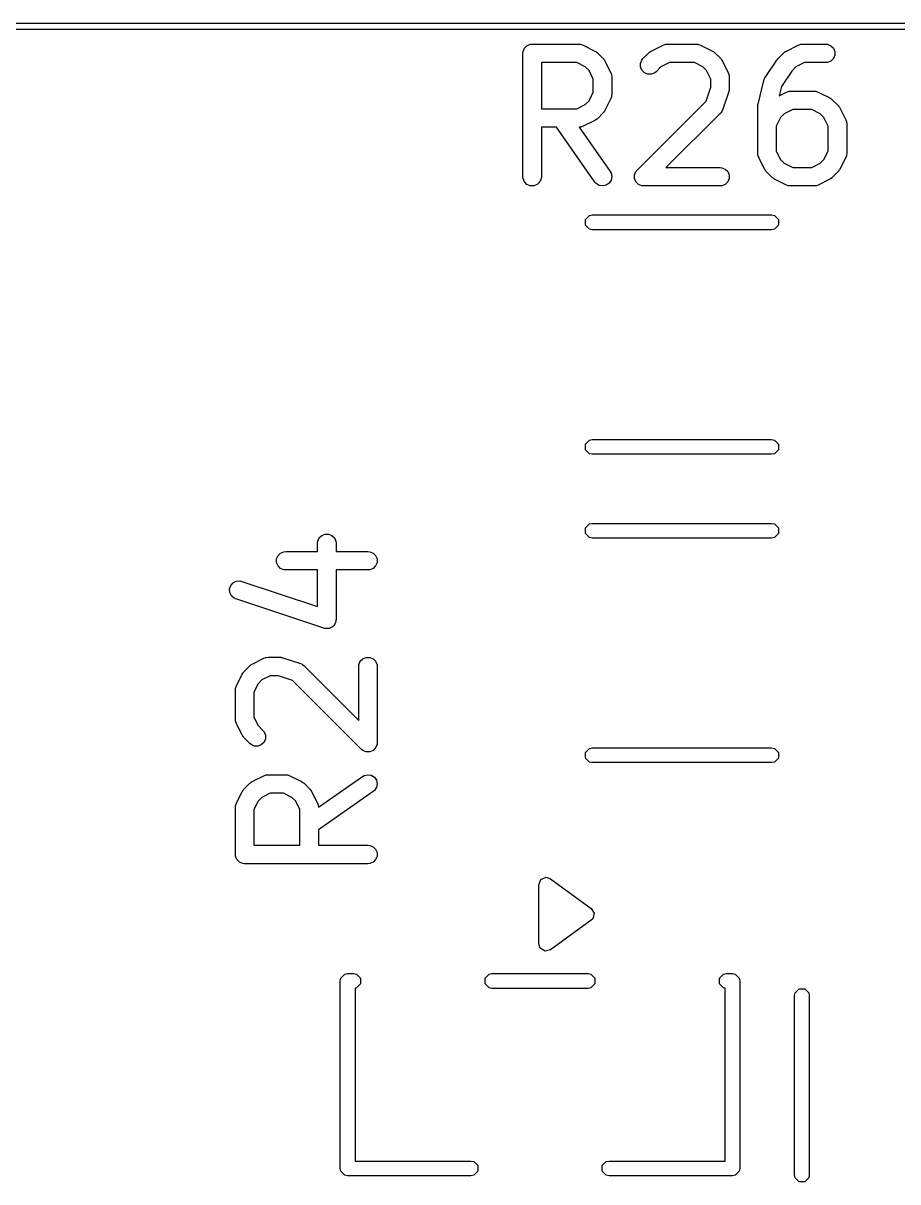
# Model space of a CAD drawing. Header units: millimetres. Extents: x 113.4 to 170.4, y -113 to -74.5.
# Drawn here: x 127.56 to 134.65, y -83.87 to -74.47 of the extents above; entities that cross this region are included whole.
import ezdxf

# ---------------------------------------------------------------- set-up
doc = ezdxf.new("R2010")
doc.units = ezdxf.units.MM
doc.layers.add('F.Silkscreen', color=41, linetype='CONTINUOUS', true_color=0xf2eda1)

msp = doc.modelspace()

# ---------------------------------------------------------------- linework, layer by layer
at = {"layer": 'F.Silkscreen', "linetype": 'CONTINUOUS'}
for p, q in [((115.4, -74.475), (168.4, -74.475)), ((168.4, -74.525), (115.4, -74.525)), ((131.612155, -74.705443), (131.623354, -74.678407)), ((131.623354, -74.678407), (131.644046, -74.657715)), ((131.644046, -74.657715), (131.671082, -74.646516)), ((131.671082, -74.646516), (131.685714, -74.645075)), ((131.685714, -74.645075), (132.066666, -74.645075)), ((132.066666, -74.645075), (132.081298, -74.646516)), ((132.081298, -74.646516), (132.083787, -74.647547)), ((132.083787, -74.647547), (132.086475, -74.647738)), ((132.086475, -74.647738), (132.100207, -74.652993)), ((132.100207, -74.652993), (132.195445, -74.700612)), ((132.652173, -74.700612), (132.747411, -74.652993)), ((132.747411, -74.652993), (132.761142, -74.647738)), ((132.761142, -74.647738), (132.763831, -74.647546)), ((132.763831, -74.647546), (132.76632, -74.646516)), ((132.76632, -74.646516), (132.780952, -74.645075)), ((132.780952, -74.645075), (133.019047, -74.645075)), ((133.019047, -74.645075), (133.033679, -74.646516)), ((133.033679, -74.646516), (133.036168, -74.647547)), ((133.036168, -74.647547), (133.038856, -74.647738)), ((133.038856, -74.647738), (133.052588, -74.652993)), ((133.052588, -74.652993), (133.147826, -74.700612)), ((133.747411, -74.700612), (133.842649, -74.652993)), ((133.842649, -74.652993), (133.85638, -74.647738)), ((133.85638, -74.647738), (133.859069, -74.647546)), ((133.859069, -74.647546), (133.861558, -74.646516)), ((133.861558, -74.646516), (133.87619, -74.645075)), ((133.87619, -74.645075), (134.066666, -74.645075)), ((134.066666, -74.645075), (134.081298, -74.646516)), ((134.081298, -74.646516), (134.108334, -74.657715)), ((134.108334, -74.657715), (134.129026, -74.678407)), ((134.129026, -74.678407), (134.140225, -74.705443)), ((131.610714, -74.720075), (131.612155, -74.705443)), ((131.610714, -75.720075), (131.610714, -74.720075)), ((132.195445, -74.700612), (132.201744, -74.704576)), ((132.201744, -74.704576), (132.203572, -74.705334)), ((132.203572, -74.705334), (132.205628, -74.707022)), ((132.205628, -74.707022), (132.207888, -74.708444)), ((132.207888, -74.708444), (132.209187, -74.709942)), ((132.209187, -74.709942), (132.214937, -74.714661)), ((132.214937, -74.714661), (132.262556, -74.76228)), ((132.262556, -74.76228), (132.267274, -74.768029)), ((132.267274, -74.768029), (132.268773, -74.769329)), ((132.268773, -74.769329), (132.270194, -74.771588)), ((132.270194, -74.771588), (132.271883, -74.773645)), ((132.575735, -74.773645), (132.585062, -74.76228)), ((132.585062, -74.76228), (132.632681, -74.714661)), ((132.632681, -74.714661), (132.63843, -74.709942)), ((132.63843, -74.709942), (132.63973, -74.708444)), ((132.63973, -74.708444), (132.641989, -74.707022)), ((132.641989, -74.707022), (132.644046, -74.705334)), ((132.644046, -74.705334), (132.645873, -74.704576)), ((132.645873, -74.704576), (132.652173, -74.700612)), ((133.147826, -74.700612), (133.154125, -74.704576)), ((133.154125, -74.704576), (133.155953, -74.705334)), ((133.155953, -74.705334), (133.158009, -74.707022)), ((133.158009, -74.707022), (133.160269, -74.708444)), ((133.160269, -74.708444), (133.161568, -74.709942)), ((133.161568, -74.709942), (133.167318, -74.714661)), ((133.167318, -74.714661), (133.214937, -74.76228)), ((133.214937, -74.76228), (133.219655, -74.768029)), ((133.219655, -74.768029), (133.221154, -74.769329)), ((133.221154, -74.769329), (133.222575, -74.771588)), ((133.222575, -74.771588), (133.224264, -74.773645)), ((133.670973, -74.773645), (133.675461, -74.768176)), ((133.675461, -74.768176), (133.680245, -74.762335)), ((133.680245, -74.762335), (133.680266, -74.76232)), ((133.680266, -74.76232), (133.6803, -74.76228)), ((133.6803, -74.76228), (133.727919, -74.714661)), ((133.727919, -74.714661), (133.733668, -74.709942)), ((133.733668, -74.709942), (133.734968, -74.708444)), ((133.734968, -74.708444), (133.737227, -74.707022)), ((133.737227, -74.707022), (133.739284, -74.705334)), ((133.739284, -74.705334), (133.741111, -74.704576)), ((133.741111, -74.704576), (133.747411, -74.700612)), ((134.129026, -74.761743), (134.108334, -74.782435)), ((134.140225, -74.734707), (134.129026, -74.761743)), ((134.140225, -74.705443), (134.140225, -74.734707)), ((132.048961, -74.795075), (131.760714, -74.795075)), ((131.760714, -74.795075), (131.760714, -75.168884)), ((132.117477, -74.829333), (132.048961, -74.795075)), ((132.147884, -74.85974), (132.117477, -74.829333)), ((132.182142, -74.928256), (132.147884, -74.85974)), ((132.271883, -74.773645), (132.27264, -74.775472)), ((132.27264, -74.775472), (132.276605, -74.781772)), ((132.276605, -74.781772), (132.324224, -74.87701)), ((132.564536, -74.800682), (132.575735, -74.773645)), ((132.564536, -74.829944), (132.564536, -74.800682)), ((132.575735, -74.856981), (132.564536, -74.829944)), ((132.596427, -74.877673), (132.575735, -74.856981)), ((132.730141, -74.829333), (132.691128, -74.868346)), ((132.798657, -74.795075), (132.730141, -74.829333)), ((133.001342, -74.795075), (132.798657, -74.795075)), ((133.069858, -74.829333), (133.001342, -74.795075)), ((133.100265, -74.85974), (133.069858, -74.829333)), ((133.134523, -74.928256), (133.100265, -74.85974)), ((133.224264, -74.773645), (133.225021, -74.775472)), ((133.225021, -74.775472), (133.228986, -74.781772)), ((133.228986, -74.781772), (133.276605, -74.87701)), ((133.575691, -74.916567), (133.670929, -74.77371)), ((133.670929, -74.77371), (133.670963, -74.773667)), ((133.670963, -74.773667), (133.670973, -74.773645)), ((133.791617, -74.863094), (133.707705, -74.988963)), ((133.825379, -74.829333), (133.791617, -74.863094)), ((133.893895, -74.795075), (133.825379, -74.829333)), ((134.066666, -74.795075), (133.893895, -74.795075)), ((134.081298, -74.793634), (134.066666, -74.795075)), ((134.108334, -74.782435), (134.081298, -74.793634)), ((132.182142, -75.035703), (132.182142, -74.928256)), ((132.324224, -74.87701), (132.329479, -74.890741)), ((132.329479, -74.890741), (132.32967, -74.89343)), ((132.32967, -74.89343), (132.330701, -74.895919)), ((132.330701, -74.895919), (132.332142, -74.910551)), ((132.332142, -74.910551), (132.332142, -75.053408)), ((132.623464, -74.888872), (132.596427, -74.877673)), ((132.652726, -74.888872), (132.623464, -74.888872)), ((132.679763, -74.877673), (132.652726, -74.888872)), ((132.691128, -74.868346), (132.679763, -74.877673)), ((133.134523, -74.993619), (133.134523, -74.928256)), ((133.276605, -74.87701), (133.28186, -74.890741)), ((133.28186, -74.890741), (133.282051, -74.89343)), ((133.282051, -74.89343), (133.283082, -74.895919)), ((133.283082, -74.895919), (133.284523, -74.910551)), ((133.284523, -74.910551), (133.284523, -75.005789)), ((133.517715, -75.130456), (133.565334, -74.93998)), ((133.565334, -74.93998), (133.568414, -74.931357)), ((133.568414, -74.931357), (133.568774, -74.929541)), ((133.568774, -74.929541), (133.569652, -74.927893)), ((133.569652, -74.927893), (133.570281, -74.926134)), ((133.570281, -74.926134), (133.571384, -74.924645)), ((133.571384, -74.924645), (133.575691, -74.916567)), ((132.147884, -75.104219), (132.182142, -75.035703)), ((132.332142, -75.053408), (132.330701, -75.06804)), ((133.096351, -75.108132), (133.134523, -74.993619)), ((133.280674, -75.029507), (133.233055, -75.172363)), ((133.282323, -75.022251), (133.280674, -75.029507)), ((133.283082, -75.020421), (133.282323, -75.022251)), ((133.283343, -75.017767), (133.283082, -75.020421)), ((133.283934, -75.01517), (133.283343, -75.017767)), ((133.284523, -75.005789), (133.283793, -75.013195)), ((133.283793, -75.013195), (133.283934, -75.01517)), ((133.707705, -74.988963), (133.689181, -75.06306)), ((133.689181, -75.06306), (133.747411, -75.033945)), ((133.747411, -75.033945), (133.761142, -75.02869)), ((133.761142, -75.02869), (133.763831, -75.028498)), ((133.763831, -75.028498), (133.76632, -75.027468)), ((133.76632, -75.027468), (133.780952, -75.026027)), ((133.780952, -75.026027), (133.971428, -75.026027)), ((133.971428, -75.026027), (133.98606, -75.027468)), ((133.98606, -75.027468), (133.988549, -75.028499)), ((133.988549, -75.028499), (133.991237, -75.02869)), ((133.991237, -75.02869), (134.004969, -75.033945)), ((134.004969, -75.033945), (134.100207, -75.081564)), ((132.048961, -75.168884), (132.117477, -75.134626)), ((132.117477, -75.134626), (132.147884, -75.104219)), ((132.324224, -75.086949), (132.276605, -75.182187)), ((132.329479, -75.073218), (132.324224, -75.086949)), ((132.32967, -75.070528), (132.329479, -75.073218)), ((132.330701, -75.06804), (132.32967, -75.070528)), ((132.537443, -75.667042), (133.096351, -75.108132)), ((133.515476, -75.148646), (133.515727, -75.146092)), ((133.515476, -75.529598), (133.515476, -75.148646)), ((133.515565, -75.145), (133.516374, -75.139526)), ((133.515727, -75.146092), (133.515565, -75.145)), ((133.516374, -75.139526), (133.516917, -75.134014)), ((133.516917, -75.134014), (133.517339, -75.132992)), ((133.517339, -75.132992), (133.517715, -75.130456)), ((134.100207, -75.081564), (134.106506, -75.085528)), ((134.106506, -75.085528), (134.108334, -75.086286)), ((134.108334, -75.086286), (134.11039, -75.087974)), ((134.11039, -75.087974), (134.11265, -75.089396)), ((134.11265, -75.089396), (134.113949, -75.090894)), ((134.113949, -75.090894), (134.119699, -75.095613)), ((134.119699, -75.095613), (134.167318, -75.143232)), ((134.167318, -75.143232), (134.172036, -75.148981)), ((134.172036, -75.148981), (134.173535, -75.150281)), ((131.760714, -75.168884), (132.048961, -75.168884)), ((132.262556, -75.201679), (132.214937, -75.249298)), ((132.267274, -75.195929), (132.262556, -75.201679)), ((132.268773, -75.19463), (132.267274, -75.195929)), ((132.270194, -75.19237), (132.268773, -75.19463)), ((132.271883, -75.190314), (132.270194, -75.19237)), ((132.27264, -75.188486), (132.271883, -75.190314)), ((132.276605, -75.182187), (132.27264, -75.188486)), ((133.214937, -75.201679), (132.771542, -75.645075)), ((133.224265, -75.190314), (133.214937, -75.201679)), ((133.225296, -75.187823), (133.224265, -75.190314)), ((133.227061, -75.185789), (133.225296, -75.187823)), ((133.233055, -75.172363), (133.227061, -75.185789)), ((133.699734, -75.240692), (133.665476, -75.309208)), ((133.730141, -75.210285), (133.699734, -75.240692)), ((133.798657, -75.176027), (133.730141, -75.210285)), ((133.953723, -75.176027), (133.798657, -75.176027)), ((134.022239, -75.210285), (133.953723, -75.176027)), ((134.052646, -75.240692), (134.022239, -75.210285)), ((134.086904, -75.309208), (134.052646, -75.240692)), ((134.173535, -75.150281), (134.174956, -75.15254)), ((134.174956, -75.15254), (134.176645, -75.154597)), ((134.176645, -75.154597), (134.177402, -75.156424)), ((134.177402, -75.156424), (134.181367, -75.162724)), ((134.181367, -75.162724), (134.228986, -75.257962)), ((131.88476, -75.318884), (131.760714, -75.318884)), ((131.760714, -75.318884), (131.760714, -75.720075)), ((132.1957, -75.763085), (131.88476, -75.318884)), ((132.081298, -75.317443), (132.067781, -75.318774)), ((132.067781, -75.318774), (132.318585, -75.677066)), ((132.083787, -75.316411), (132.081298, -75.317443)), ((132.086475, -75.316221), (132.083787, -75.316411)), ((132.100207, -75.310966), (132.086475, -75.316221)), ((132.195445, -75.263347), (132.100207, -75.310966)), ((132.201744, -75.259382), (132.195445, -75.263347)), ((132.203572, -75.258625), (132.201744, -75.259382)), ((132.205628, -75.256936), (132.203572, -75.258625)), ((132.207888, -75.255515), (132.205628, -75.256936)), ((132.209187, -75.254016), (132.207888, -75.255515)), ((132.214937, -75.249298), (132.209187, -75.254016)), ((133.665476, -75.309208), (133.665476, -75.511893)), ((134.086904, -75.511893), (134.086904, -75.309208)), ((134.228986, -75.257962), (134.234241, -75.271693)), ((134.234241, -75.271693), (134.234432, -75.274382)), ((134.234432, -75.274382), (134.235463, -75.276871)), ((134.235463, -75.276871), (134.236904, -75.291503)), ((134.236904, -75.291503), (134.236904, -75.529598)), ((133.665476, -75.511893), (133.699734, -75.580409)), ((134.052645, -75.580409), (134.086904, -75.511893)), ((133.516917, -75.54423), (133.515476, -75.529598)), ((133.517948, -75.546719), (133.516917, -75.54423)), ((133.518139, -75.549407), (133.517948, -75.546719)), ((133.523394, -75.563139), (133.518139, -75.549407)), ((133.571013, -75.658377), (133.523394, -75.563139)), ((133.699734, -75.580409), (133.730141, -75.610817)), ((133.730141, -75.610817), (133.798657, -75.645075)), ((133.953723, -75.645075), (134.022238, -75.610817)), ((134.022238, -75.610817), (134.052645, -75.580409)), ((134.228986, -75.563139), (134.181367, -75.658377)), ((134.234241, -75.549408), (134.228986, -75.563139)), ((134.234432, -75.546718), (134.234241, -75.549408)), ((134.235463, -75.54423), (134.234432, -75.546718)), ((134.236904, -75.529598), (134.235463, -75.54423)), ((132.318585, -75.677066), (132.325795, -75.689879)), ((132.325795, -75.689879), (132.332124, -75.71845)), ((132.516917, -75.705443), (132.528116, -75.678407)), ((132.516917, -75.734707), (132.516917, -75.705443)), ((132.528116, -75.678407), (132.537443, -75.667042)), ((132.771542, -75.645075), (133.209523, -75.645075)), ((133.209523, -75.645075), (133.224155, -75.646516)), ((133.224155, -75.646516), (133.251191, -75.657715)), ((133.251191, -75.657715), (133.271883, -75.678407)), ((133.271883, -75.678407), (133.283082, -75.705443)), ((133.283082, -75.705443), (133.283082, -75.734707)), ((133.574976, -75.664673), (133.571013, -75.658377)), ((133.575734, -75.666503), (133.574976, -75.664673)), ((133.577423, -75.668561), (133.575734, -75.666503)), ((133.578845, -75.67082), (133.577423, -75.668561)), ((133.580343, -75.672119), (133.578845, -75.67082)), ((133.585061, -75.677868), (133.580343, -75.672119)), ((133.63268, -75.725488), (133.585061, -75.677868)), ((133.798657, -75.645075), (133.953723, -75.645075)), ((134.167318, -75.677869), (134.1197, -75.725488)), ((134.172036, -75.672119), (134.167318, -75.677869)), ((134.173535, -75.67082), (134.172036, -75.672119)), ((134.174956, -75.668561), (134.173535, -75.67082)), ((134.176646, -75.666503), (134.174956, -75.668561)), ((134.177403, -75.664673), (134.176646, -75.666503)), ((134.181367, -75.658377), (134.177403, -75.664673)), ((131.612155, -75.734707), (131.610714, -75.720075)), ((131.623354, -75.761743), (131.612155, -75.734707)), ((131.644046, -75.782435), (131.623354, -75.761743)), ((131.671082, -75.793634), (131.644046, -75.782435)), ((131.700346, -75.793634), (131.671082, -75.793634)), ((131.727382, -75.782435), (131.700346, -75.793634)), ((131.748074, -75.761743), (131.727382, -75.782435)), ((131.759273, -75.734707), (131.748074, -75.761743)), ((131.760714, -75.720075), (131.759273, -75.734707)), ((132.205271, -75.774245), (132.1957, -75.763085)), ((132.22995, -75.789972), (132.205271, -75.774245)), ((132.258767, -75.795058), (132.22995, -75.789972)), ((132.287338, -75.788728), (132.258767, -75.795058)), ((132.311312, -75.771946), (132.287338, -75.788728)), ((132.327039, -75.747268), (132.311312, -75.771946)), ((132.332124, -75.71845), (132.327039, -75.747268)), ((132.528116, -75.761743), (132.516917, -75.734707)), ((132.548808, -75.782435), (132.528116, -75.761743)), ((132.575844, -75.793634), (132.548808, -75.782435)), ((132.590476, -75.795075), (132.575844, -75.793634)), ((133.209523, -75.795075), (132.590476, -75.795075)), ((133.224155, -75.793634), (133.209523, -75.795075)), ((133.251191, -75.782435), (133.224155, -75.793634)), ((133.271883, -75.761743), (133.251191, -75.782435)), ((133.283082, -75.734707), (133.271883, -75.761743)), ((133.638429, -75.730206), (133.63268, -75.725488)), ((133.63973, -75.731706), (133.638429, -75.730206)), ((133.641989, -75.733128), (133.63973, -75.731706)), ((133.644046, -75.734816), (133.641989, -75.733128)), ((133.645873, -75.735573), (133.644046, -75.734816)), ((133.652173, -75.739538), (133.645873, -75.735573)), ((133.747411, -75.787157), (133.652173, -75.739538)), ((133.761142, -75.792412), (133.747411, -75.787157)), ((133.763831, -75.792603), (133.761142, -75.792412)), ((133.76632, -75.793634), (133.763831, -75.792603)), ((133.780952, -75.795075), (133.76632, -75.793634)), ((133.971428, -75.795075), (133.780952, -75.795075)), ((133.98606, -75.793634), (133.971428, -75.795075)), ((133.988549, -75.792602), (133.98606, -75.793634)), ((133.991237, -75.792412), (133.988549, -75.792602)), ((134.004969, -75.787157), (133.991237, -75.792412)), ((134.100207, -75.739538), (134.004969, -75.787157)), ((134.106506, -75.735573), (134.100207, -75.739538)), ((134.108334, -75.734816), (134.106506, -75.735573)), ((134.11039, -75.733128), (134.108334, -75.734816)), ((134.11265, -75.731706), (134.11039, -75.733128)), ((134.11395, -75.730206), (134.11265, -75.731706)), ((134.1197, -75.725488), (134.11395, -75.730206)), ((132.117503, -76.067039), (132.149975, -76.034567)), ((132.117503, -76.112961), (132.117503, -76.067039)), ((132.149975, -76.034567), (132.172936, -76.03)), ((132.172936, -76.03), (133.627064, -76.03)), ((133.627064, -76.03), (133.650025, -76.034567)), ((133.650025, -76.034567), (133.682497, -76.067039)), ((133.682497, -76.067039), (133.682497, -76.112961)), ((132.149975, -76.145433), (132.117503, -76.112961)), ((132.172936, -76.15), (132.149975, -76.145433)), ((133.627064, -76.15), (132.172936, -76.15)), ((133.650025, -76.145433), (133.627064, -76.15)), ((133.682497, -76.112961), (133.650025, -76.145433)), ((132.117503, -77.887039), (132.149975, -77.854567)), ((132.149975, -77.854567), (132.172936, -77.85)), ((132.172936, -77.85), (133.627064, -77.85)), ((133.627064, -77.85), (133.650025, -77.854567)), ((133.650025, -77.854567), (133.682497, -77.887039)), ((132.117503, -77.932961), (132.117503, -77.887039)), ((132.149975, -77.965433), (132.117503, -77.932961)), ((132.172936, -77.97), (132.149975, -77.965433)), ((133.650025, -77.965433), (133.627064, -77.97)), ((133.682497, -77.932961), (133.650025, -77.965433)), ((133.682497, -77.887039), (133.682497, -77.932961)), ((133.627064, -77.97), (132.172936, -77.97)), ((132.149975, -78.534567), (132.172936, -78.53)), ((132.172936, -78.53), (133.627064, -78.53)), ((133.627064, -78.53), (133.650025, -78.534567)), ((129.979817, -78.628116), (130.006853, -78.616917)), ((130.006853, -78.616917), (130.036117, -78.616917)), ((130.036117, -78.616917), (130.063153, -78.628116)), ((132.117503, -78.567039), (132.149975, -78.534567)), ((132.117503, -78.612961), (132.117503, -78.567039)), ((132.149975, -78.645433), (132.117503, -78.612961)), ((133.650025, -78.534567), (133.682497, -78.567039)), ((133.682497, -78.612961), (133.650025, -78.645433)), ((133.682497, -78.567039), (133.682497, -78.612961)), ((129.946485, -78.690476), (129.947926, -78.675844)), ((129.946485, -78.758333), (129.946485, -78.690476)), ((129.947926, -78.675844), (129.959125, -78.648808)), ((129.959125, -78.648808), (129.979817, -78.628116)), ((130.063153, -78.628116), (130.083845, -78.648808)), ((130.083845, -78.648808), (130.095044, -78.675844)), ((130.095044, -78.675844), (130.096485, -78.690476)), ((130.096485, -78.690476), (130.096485, -78.758333)), ((132.172936, -78.65), (132.149975, -78.645433)), ((133.627064, -78.65), (132.172936, -78.65)), ((133.650025, -78.645433), (133.627064, -78.65)), ((129.614593, -78.818701), (129.625792, -78.791665)), ((129.625792, -78.791665), (129.646484, -78.770973)), ((129.646484, -78.770973), (129.67352, -78.759774)), ((129.67352, -78.759774), (129.688152, -78.758333)), ((129.688152, -78.758333), (129.946485, -78.758333)), ((130.096485, -78.758333), (130.354819, -78.758333)), ((130.354819, -78.758333), (130.369451, -78.759774)), ((130.369451, -78.759774), (130.396487, -78.770973)), ((130.396487, -78.770973), (130.417179, -78.791665)), ((130.417179, -78.791665), (130.428378, -78.818701)), ((129.614593, -78.847965), (129.614593, -78.818701)), ((129.625792, -78.875001), (129.614593, -78.847965)), ((129.646484, -78.895693), (129.625792, -78.875001)), ((129.67352, -78.906892), (129.646484, -78.895693)), ((130.396487, -78.895693), (130.369451, -78.906892)), ((130.417179, -78.875001), (130.396487, -78.895693)), ((130.428378, -78.847965), (130.417179, -78.875001)), ((130.428378, -78.818701), (130.428378, -78.847965)), ((129.261217, -79.012178), (129.28739, -78.999092)), ((129.28739, -78.999092), (129.31658, -78.997017)), ((129.31658, -78.997017), (129.330917, -79.000277)), ((129.330917, -79.000277), (129.946485, -79.205466)), ((129.688152, -78.908333), (129.67352, -78.906892)), ((129.946485, -78.908333), (129.688152, -78.908333)), ((129.946485, -79.205466), (129.946485, -78.908333)), ((130.354819, -78.908333), (130.096485, -78.908333)), ((130.096485, -78.908333), (130.096485, -79.309523)), ((130.369451, -78.906892), (130.354819, -78.908333)), ((129.232789, -79.062048), (129.242043, -79.034285)), ((129.234864, -79.091238), (129.232789, -79.062048)), ((129.24795, -79.117411), (129.234864, -79.091238)), ((129.242043, -79.034285), (129.261217, -79.012178)), ((129.270057, -79.136585), (129.24795, -79.117411)), ((129.283483, -79.142579), (129.270057, -79.136585)), ((129.997767, -79.380674), (129.283483, -79.142579)), ((130.063153, -79.371883), (130.052041, -79.376485)), ((130.065058, -79.369977), (130.063153, -79.371883)), ((130.067468, -79.368773), (130.065058, -79.369977)), ((130.075342, -79.359693), (130.067468, -79.368773)), ((130.083845, -79.351191), (130.075342, -79.359693)), ((130.084876, -79.3487), (130.083845, -79.351191)), ((130.086642, -79.346665), (130.084876, -79.3487)), ((130.090442, -79.335264), (130.086642, -79.346665)), ((130.095044, -79.324155), (130.090442, -79.335264)), ((130.09542, -79.320328), (130.095044, -79.324155)), ((130.095896, -79.318903), (130.09542, -79.320328)), ((130.096485, -79.309523), (130.095755, -79.316928)), ((130.095755, -79.316928), (130.095896, -79.318903)), ((130.005022, -79.382323), (129.997767, -79.380674)), ((130.006853, -79.383082), (130.005022, -79.382323)), ((130.008357, -79.383082), (130.006853, -79.383082)), ((130.012104, -79.383934), (130.008357, -79.383082)), ((130.024089, -79.383082), (130.012104, -79.383934)), ((130.036117, -79.383082), (130.024089, -79.383082)), ((130.038608, -79.382049), (130.036117, -79.383082)), ((130.041294, -79.381859), (130.038608, -79.382049)), ((130.052041, -79.376485), (130.041294, -79.381859)), ((129.416516, -79.671013), (129.511754, -79.623394)), ((129.511754, -79.623394), (129.525485, -79.618139)), ((129.525485, -79.618139), (129.528174, -79.617947)), ((129.528174, -79.617947), (129.530663, -79.616917)), ((129.530663, -79.616917), (129.545295, -79.615476)), ((129.545295, -79.615476), (129.640533, -79.615476)), ((129.640533, -79.615476), (129.647938, -79.616205)), ((129.647938, -79.616205), (129.649913, -79.616065)), ((129.649913, -79.616065), (129.65251, -79.616655)), ((129.65251, -79.616655), (129.655165, -79.616917)), ((129.655165, -79.616917), (129.656996, -79.617675)), ((129.656996, -79.617675), (129.66425, -79.619325)), ((129.66425, -79.619325), (129.807107, -79.666944)), ((130.28126, -79.675844), (130.292459, -79.648808)), ((130.292459, -79.648808), (130.313151, -79.628116)), ((130.313151, -79.628116), (130.340187, -79.616917)), ((130.340187, -79.616917), (130.369451, -79.616917)), ((130.369451, -79.616917), (130.396487, -79.628116)), ((130.396487, -79.628116), (130.417179, -79.648808)), ((130.417179, -79.648808), (130.428378, -79.675844)), ((129.335356, -79.752173), (129.33932, -79.745873)), ((129.33932, -79.745873), (129.340078, -79.744046)), ((129.340078, -79.744046), (129.341766, -79.741989)), ((129.341766, -79.741989), (129.343188, -79.73973)), ((129.343188, -79.73973), (129.344686, -79.73843)), ((129.344686, -79.73843), (129.349405, -79.732681)), ((129.349405, -79.732681), (129.397024, -79.685062)), ((129.397024, -79.685062), (129.402773, -79.680343)), ((129.402773, -79.680343), (129.404073, -79.678845)), ((129.404073, -79.678845), (129.406332, -79.677423)), ((129.406332, -79.677423), (129.408389, -79.675735)), ((129.408389, -79.675735), (129.410216, -79.674977)), ((129.410216, -79.674977), (129.416516, -79.671013)), ((129.807107, -79.666944), (129.820532, -79.672938)), ((129.820532, -79.672938), (129.822567, -79.674703)), ((129.822567, -79.674703), (129.825058, -79.675735)), ((129.825058, -79.675735), (129.836423, -79.685062)), ((129.836423, -79.685062), (130.279819, -80.128457)), ((130.279819, -79.690476), (130.28126, -79.675844)), ((130.279819, -80.128457), (130.279819, -79.690476)), ((130.428378, -79.675844), (130.429819, -79.690476)), ((130.429819, -79.690476), (130.429819, -80.309523)), ((129.287737, -79.847411), (129.335356, -79.752173)), ((129.464077, -79.830141), (129.429819, -79.898657)), ((129.494484, -79.799734), (129.464077, -79.830141)), ((129.563, -79.765476), (129.494484, -79.799734)), ((129.628363, -79.765476), (129.563, -79.765476)), ((129.742876, -79.803647), (129.628363, -79.765476)), ((130.301786, -80.362556), (129.742876, -79.803647)), ((129.279819, -79.880952), (129.28126, -79.86632)), ((129.279819, -80.119047), (129.279819, -79.880952)), ((129.28126, -79.86632), (129.282291, -79.86383)), ((129.282291, -79.86383), (129.282482, -79.861143)), ((129.282482, -79.861143), (129.287737, -79.847411)), ((129.429819, -79.898657), (129.429819, -80.101342)), ((129.28126, -80.133679), (129.279819, -80.119047)), ((129.429819, -80.101342), (129.464077, -80.169858)), ((129.282291, -80.136168), (129.28126, -80.133679)), ((129.282482, -80.138856), (129.282291, -80.136168)), ((129.287737, -80.152588), (129.282482, -80.138856)), ((129.335356, -80.247826), (129.287737, -80.152588)), ((129.464077, -80.169858), (129.50309, -80.208871)), ((129.50309, -80.208871), (129.512417, -80.220236)), ((129.512417, -80.220236), (129.523616, -80.247272)), ((129.33932, -80.254125), (129.335356, -80.247826)), ((129.340078, -80.255953), (129.33932, -80.254125)), ((129.341766, -80.258009), (129.340078, -80.255953)), ((129.343188, -80.260269), (129.341766, -80.258009)), ((129.344686, -80.261568), (129.343188, -80.260269)), ((129.349405, -80.267318), (129.344686, -80.261568)), ((129.397024, -80.314937), (129.349405, -80.267318)), ((129.408389, -80.324264), (129.397024, -80.314937)), ((129.512417, -80.303571), (129.491724, -80.324264)), ((129.523616, -80.276535), (129.512417, -80.303571)), ((129.523616, -80.247272), (129.523616, -80.276535)), ((130.429819, -80.309523), (130.428378, -80.324155)), ((129.435425, -80.335463), (129.408389, -80.324264)), ((129.464688, -80.335463), (129.435425, -80.335463)), ((129.491724, -80.324264), (129.464688, -80.335463)), ((130.313151, -80.371884), (130.301786, -80.362556)), ((130.332268, -80.379802), (130.313151, -80.371884)), ((130.340187, -80.383082), (130.332268, -80.379802)), ((130.340188, -80.383082), (130.340187, -80.383082)), ((130.369451, -80.383082), (130.340188, -80.383082)), ((130.396487, -80.371883), (130.369451, -80.383082)), ((130.41718, -80.351191), (130.396487, -80.371883)), ((130.425098, -80.332073), (130.41718, -80.351191)), ((130.428378, -80.324155), (130.425098, -80.332073)), ((132.117503, -80.387039), (132.149975, -80.354567)), ((132.117503, -80.432961), (132.117503, -80.387039)), ((132.149975, -80.354567), (132.172936, -80.35)), ((132.172936, -80.35), (133.627064, -80.35)), ((133.627064, -80.35), (133.650025, -80.354567)), ((133.650025, -80.354567), (133.682497, -80.387039)), ((133.682497, -80.387039), (133.682497, -80.432961)), ((132.149975, -80.465433), (132.117503, -80.432961)), ((132.172936, -80.47), (132.149975, -80.465433)), ((133.627064, -80.47), (132.172936, -80.47)), ((133.650025, -80.465433), (133.627064, -80.47)), ((133.682497, -80.432961), (133.650025, -80.465433)), ((129.416516, -80.623394), (129.511754, -80.575775)), ((129.511754, -80.575775), (129.525485, -80.57052)), ((129.525485, -80.57052), (129.528174, -80.570328)), ((129.528174, -80.570328), (129.530663, -80.569298)), ((129.530663, -80.569298), (129.545295, -80.567857)), ((129.545295, -80.567857), (129.688152, -80.567857)), ((129.688152, -80.567857), (129.702784, -80.569298)), ((129.702784, -80.569298), (129.705273, -80.570329)), ((129.705273, -80.570329), (129.707961, -80.57052)), ((129.707961, -80.57052), (129.721693, -80.575775)), ((129.721693, -80.575775), (129.816931, -80.623394)), ((129.953518, -80.832217), (130.31181, -80.581414)), ((130.31181, -80.581414), (130.324623, -80.574204)), ((130.324623, -80.574204), (130.353194, -80.567875)), ((130.353194, -80.567875), (130.382012, -80.57296)), ((130.382012, -80.57296), (130.40669, -80.588687)), ((130.40669, -80.588687), (130.423472, -80.612661)), ((129.343188, -80.692111), (129.344686, -80.690811)), ((129.344686, -80.690811), (129.349405, -80.685062)), ((129.349405, -80.685062), (129.397024, -80.637443)), ((129.397024, -80.637443), (129.402773, -80.632724)), ((129.402773, -80.632724), (129.404073, -80.631226)), ((129.404073, -80.631226), (129.406332, -80.629804)), ((129.406332, -80.629804), (129.408389, -80.628116)), ((129.408389, -80.628116), (129.410216, -80.627358)), ((129.410216, -80.627358), (129.416516, -80.623394)), ((129.816931, -80.623394), (129.82323, -80.627358)), ((129.82323, -80.627358), (129.825058, -80.628116)), ((129.825058, -80.628116), (129.827114, -80.629804)), ((129.827114, -80.629804), (129.829374, -80.631226)), ((129.829374, -80.631226), (129.830673, -80.632724)), ((129.830673, -80.632724), (129.836423, -80.637443)), ((129.836423, -80.637443), (129.884042, -80.685062)), ((129.884042, -80.685062), (129.88876, -80.690811)), ((129.88876, -80.690811), (129.890259, -80.692111)), ((130.424716, -80.670049), (130.408989, -80.694728)), ((130.423472, -80.612661), (130.429802, -80.641232)), ((130.429802, -80.641232), (130.424716, -80.670049)), ((129.287737, -80.799792), (129.335356, -80.704554)), ((129.335356, -80.704554), (129.33932, -80.698254)), ((129.33932, -80.698254), (129.340078, -80.696427)), ((129.340078, -80.696427), (129.341766, -80.69437)), ((129.341766, -80.69437), (129.343188, -80.692111)), ((129.464077, -80.782522), (129.429819, -80.851038)), ((129.494484, -80.752115), (129.464077, -80.782522)), ((129.563, -80.717857), (129.494484, -80.752115)), ((129.670447, -80.717857), (129.563, -80.717857)), ((129.738963, -80.752115), (129.670447, -80.717857)), ((129.76937, -80.782522), (129.738963, -80.752115)), ((129.803628, -80.851038), (129.76937, -80.782522)), ((129.890259, -80.692111), (129.89168, -80.69437)), ((129.89168, -80.69437), (129.893369, -80.696427)), ((129.893369, -80.696427), (129.894126, -80.698254)), ((129.894126, -80.698254), (129.898091, -80.704554)), ((129.898091, -80.704554), (129.94571, -80.799792)), ((130.397829, -80.704299), (129.953628, -81.015239)), ((130.408989, -80.694728), (130.397829, -80.704299)), ((129.279819, -80.833333), (129.28126, -80.818701)), ((129.279819, -81.214285), (129.279819, -80.833333)), ((129.28126, -80.818701), (129.282291, -80.816211)), ((129.282291, -80.816211), (129.282482, -80.813524)), ((129.282482, -80.813524), (129.287737, -80.799792)), ((129.429819, -80.851038), (129.429819, -81.139285)), ((129.803628, -81.139285), (129.803628, -80.851038)), ((129.94571, -80.799792), (129.950965, -80.813523)), ((129.950965, -80.813523), (129.951156, -80.816212)), ((129.951156, -80.816212), (129.952187, -80.818701)), ((129.952187, -80.818701), (129.953518, -80.832217)), ((129.953628, -81.015239), (129.953628, -81.139285)), ((129.429819, -81.139285), (129.803628, -81.139285)), ((129.953628, -81.139285), (130.354819, -81.139285)), ((130.354819, -81.139285), (130.369451, -81.140726)), ((130.369451, -81.140726), (130.396487, -81.151925)), ((130.396487, -81.151925), (130.417179, -81.172617)), ((129.28126, -81.228917), (129.279819, -81.214285)), ((129.292459, -81.255953), (129.28126, -81.228917)), ((130.417179, -81.172617), (130.428378, -81.199653)), ((130.428378, -81.228917), (130.417179, -81.255953)), ((130.428378, -81.199653), (130.428378, -81.228917)), ((129.313151, -81.276645), (129.292459, -81.255953)), ((129.340187, -81.287844), (129.313151, -81.276645)), ((129.354819, -81.289285), (129.340187, -81.287844)), ((130.354819, -81.289285), (129.354819, -81.289285)), ((130.369451, -81.287844), (130.354819, -81.289285)), ((130.396487, -81.276645), (130.369451, -81.287844)), ((130.417179, -81.255953), (130.396487, -81.276645)), ((131.74, -81.46), (131.757574, -81.417574)), ((131.757574, -81.417574), (131.8, -81.4)), ((131.8, -81.4), (131.83529, -81.411476)), ((131.83529, -81.411476), (132.16529, -81.651476)), ((131.74, -81.94), (131.74, -81.46)), ((132.16529, -81.651476), (132.189266, -81.690642)), ((132.189266, -81.690642), (132.178524, -81.73529)), ((132.16529, -81.748524), (131.83529, -81.988524)), ((132.178524, -81.73529), (132.16529, -81.748524)), ((131.751476, -81.97529), (131.74, -81.94)), ((131.790642, -81.999266), (131.751476, -81.97529)), ((131.83529, -81.988524), (131.790642, -81.999266)), ((130.134567, -82.217039), (130.167039, -82.184567)), ((130.167039, -82.184567), (130.19, -82.18)), ((130.19, -82.18), (130.24, -82.18)), ((130.24, -82.18), (130.262961, -82.184567)), ((130.262961, -82.184567), (130.295433, -82.217039)), ((131.304567, -82.217039), (131.337039, -82.184567)), ((131.337039, -82.184567), (131.36, -82.18)), ((131.36, -82.18), (132.14, -82.18)), ((132.14, -82.18), (132.162961, -82.184567)), ((132.162961, -82.184567), (132.195433, -82.217039)), ((133.204567, -82.217039), (133.237039, -82.184567)), ((133.237039, -82.184567), (133.26, -82.18)), ((133.26, -82.18), (133.31, -82.18)), ((133.31, -82.18), (133.332961, -82.184567)), ((133.332961, -82.184567), (133.365433, -82.217039)), ((130.13, -82.24), (130.134567, -82.217039)), ((130.13, -83.76), (130.13, -82.24)), ((130.295433, -82.262961), (130.262961, -82.295433)), ((130.295433, -82.217039), (130.295433, -82.262961)), ((131.304567, -82.262961), (131.304567, -82.217039)), ((131.337039, -82.295433), (131.304567, -82.262961)), ((132.195433, -82.262961), (132.162961, -82.295433)), ((132.195433, -82.217039), (132.195433, -82.262961)), ((133.204567, -82.262961), (133.204567, -82.217039)), ((133.237039, -82.295433), (133.204567, -82.262961)), ((133.365433, -82.217039), (133.37, -82.24)), ((133.37, -82.24), (133.37, -83.76)), ((130.262961, -82.295433), (130.25, -82.29801)), ((130.25, -82.29801), (130.25, -83.7)), ((131.36, -82.3), (131.337039, -82.295433)), ((132.14, -82.3), (131.36, -82.3)), ((132.162961, -82.295433), (132.14, -82.3)), ((133.25, -82.29801), (133.237039, -82.295433)), ((133.25, -83.7), (133.25, -82.29801)), ((133.813516, -82.359089), (133.818083, -82.336128)), ((133.813516, -83.813217), (133.813516, -82.359089)), ((133.818083, -82.336128), (133.850555, -82.303656)), ((133.850555, -82.303656), (133.896477, -82.303656)), ((133.896477, -82.303656), (133.928949, -82.336128)), ((133.928949, -82.336128), (133.933516, -82.359089)), ((133.933516, -82.359089), (133.933516, -83.813217)), ((130.134567, -83.782961), (130.13, -83.76)), ((130.167039, -83.815433), (130.134567, -83.782961)), ((130.25, -83.7), (131.19, -83.7)), ((131.19, -83.7), (131.212961, -83.704567)), ((131.212961, -83.704567), (131.245433, -83.737039)), ((131.245433, -83.782961), (131.212961, -83.815433)), ((131.245433, -83.737039), (131.245433, -83.782961)), ((132.254567, -83.737039), (132.287039, -83.704567)), ((132.254567, -83.782961), (132.254567, -83.737039)), ((132.287039, -83.815433), (132.254567, -83.782961)), ((132.287039, -83.704567), (132.31, -83.7)), ((132.31, -83.7), (133.25, -83.7)), ((133.365433, -83.782961), (133.332961, -83.815433)), ((133.37, -83.76), (133.365433, -83.782961)), ((130.19, -83.82), (130.167039, -83.815433)), ((131.19, -83.82), (130.19, -83.82)), ((131.212961, -83.815433), (131.19, -83.82)), ((132.31, -83.82), (132.287039, -83.815433)), ((133.31, -83.82), (132.31, -83.82)), ((133.332961, -83.815433), (133.31, -83.82)), ((133.818083, -83.836178), (133.813516, -83.813217)), ((133.850555, -83.86865), (133.818083, -83.836178)), ((133.896477, -83.86865), (133.850555, -83.86865)), ((133.928949, -83.836178), (133.896477, -83.86865)), ((133.933516, -83.813217), (133.928949, -83.836178))]:
    msp.add_line(p, q, dxfattribs=at)

doc.saveas('drawing.dxf')
